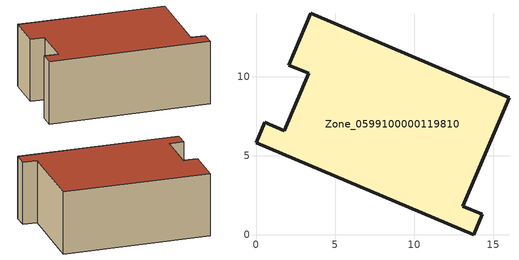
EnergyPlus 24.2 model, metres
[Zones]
Zone_0599100000119810
 floor ground (C_G): 13.75,0 0,5.81 0.55,7.11 1.79,6.58 3.33,10.21 2.08,10.73 3.47,14.01 15.98,8.67 13.06,1.82 14.29,1.29 z0
 wall outside (C_F): 13.06,1.82 15.98,8.67 3.47,14.01 2.08,10.73 3.33,10.21 1.79,6.58 0.55,7.11 0,5.81 13.75,0 14.29,1.29 13.06,1.82 z0:5.94
 roof outside (C_R): 0,5.81 13.75,0 14.29,1.29 13.06,1.82 15.98,8.67 3.47,14.01 2.08,10.73 3.33,10.21 1.79,6.58 0.55,7.11 z5.94
[BUILDING]
Pand.0599100000119810: North Axis=0; Terrain=City; Loads Convergence Tolerance Value=0.04; Temperature Convergence Tolerance Value=0.4; Solar Distribution=FullExterior; Maximum Number of Warmup Days=25; Minimum Number of Warmup Days=1
[Site:Location]
Rotterdam.The.Hague.AP_ZH_NLD Design_Conditions: Latitude=51.96; Longitude=4.45; Time Zone=1; Elevation=-4.5
[SITE:GROUNDTEMPERATURE:BUILDINGSURFACE]
18, 18, 18, 18, 18, 18, 18, 18, 18, 18, 18, 18
[MATERIAL] Thermal Absorptance=0.9; Solar Absorptance=0.7; Visible Absorptance=0.7
Name | Roughness | Thickness | Conductivity | Density | Specific Heat
G.TC.1992-2005 | MediumSmooth | 0.15 | 0.06 | 540 | 1210
F.TC.1992-2005 | Rough | 0.3 | 0.12 | 1920 | 840
R.TC.1992-2005 | MediumRough | 0.2 | 0.08 | 1500 | 1000
[CONSTRUCTION]
C_G: G.TC.1992-2005
C_F: F.TC.1992-2005
C_R: R.TC.1992-2005
[ZONE]
Zone_0599100000119810: Type=1; Multiplier=1; Ceiling Height=Autocalculate; Volume=Autocalculate; Floor Area=autocalculate; Part of Total Floor Area=Yes
[ZONEINFILTRATION:DESIGNFLOWRATE]
Infil_Zone_0599100000119810: Zone or ZoneList or Space or SpaceList=Zone_0599100000119810; Schedule=AlwaysOn; Design Flow Rate Calculation Method=Flow/Area; Flow Rate per Floor Area=0.0015; Constant Term Coefficient=1; Temperature Term Coefficient=0; Velocity Term Coefficient=0; Velocity Squared Term Coefficient=0
[HVACTEMPLATE:ZONE:IDEALLOADSAIRSYSTEM]
Zone_0599100000119810: Maximum Heating Supply Air Temperature=50; Minimum Cooling Supply Air Temperature=13; Maximum Heating Supply Air Humidity Ratio=0.0156; Minimum Cooling Supply Air Humidity Ratio=0.0077; Heating Limit=NoLimit; Cooling Limit=NoLimit; Dehumidification Control Type=ConstantSensibleHeatRatio; Cooling Sensible Heat Ratio=0.7; Dehumidification Setpoint=60; Humidification Control Type=None; Humidification Setpoint=30; Outdoor Air Method=None; Outdoor Air Flow Rate per Person=0.00944; Outdoor Air Flow Rate per Zone Floor Area=0; Outdoor Air Flow Rate per Zone=0; Demand Controlled Ventilation Type=None; Outdoor Air Economizer Type=NoEconomizer; Heat Recovery Type=None; Sensible Heat Recovery Effectiveness=0.7; Latent Heat Recovery Effectiveness=0.65
[ZONECONTROL:THERMOSTAT]
ThermostatControl_Zone_0599100000119810: Zone or ZoneList=Zone_0599100000119810; Control Type Schedule=DualSetpointControlType; Control 1=Thermostat_Zone_0599100000119810; Temperature Difference Between Cutout And Setpoint=0
[THERMOSTATSETPOINT:DUALSETPOINT]
Thermostat_Zone_0599100000119810: Heating Setpoint Temperature Schedule=HeatingSetpoint_Zone_0599100000119810; Cooling Setpoint Temperature Schedule=CoolingSetpoint_Zone_0599100000119810
[SCHEDULE:COMPACT]
HeatingSetpoint_Zone_0599100000119810: Through: 12/31, For: AllDays, Until: 24:00, 21
CoolingSetpoint_Zone_0599100000119810: Through: 12/31, For: AllDays, Until: 24:00, 24
DualSetpointControlType: Through: 12/31, For: AllDays, Until: 24:00, 4
AlwaysOn: Through: 12/31, For: AllDays, Until: 24:00, 1
